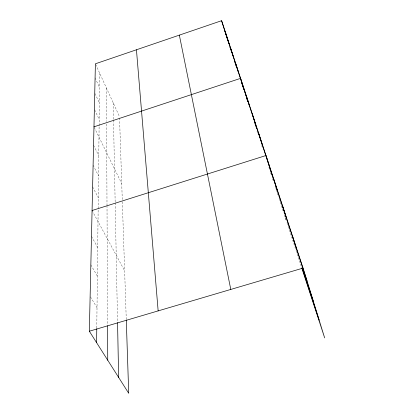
<?xml version="1.0" encoding="UTF-8"?>
<svg xmlns="http://www.w3.org/2000/svg" width="414" height="414" viewBox="0 0 414 414"><rect width="100%" height="100%" fill="white"/><g stroke="black" fill="none" stroke-linecap="round" stroke-linejoin="round"><path stroke-width="0.31" stroke-dasharray="2.07 1.55" d="M96.778 328.054L98.149 209.282M98.159 208.635L99.112 126.311M99.117 125.68L99.722 73.278M90.454 296.843L97.011 307.7M90.842 264.856L97.378 276.148M91.484 236.399L97.709 247.551M92.074 210.514L124.645 270.839M92.607 186.874L98.284 197.695M93.098 165.196L98.537 175.836M93.554 145.252L98.77 155.7M94.247 127.403L121.737 183.63M94.635 109.834L99.189 119.341M95.013 93.59L99.381 102.874M95.08 77.889L99.557 87.556M95.655 64.356L119.506 116.639M254.082 122.208L254.672 123.998M257.022 131.181L257.803 133.577M261.746 145.614L262.336 147.431M268.909 167.52L269.711 169.968M270.513 172.415L271.113 174.253M272.515 178.532L273.307 180.954M275.093 186.414L275.89 188.841M276.086 189.446L278.467 196.722M279.062 198.539L283.626 212.496M284.423 214.923L286.209 220.383M287.005 222.825L290.219 232.632M290.416 233.248L301.635 267.527M285.463 217.94L286.224 220.377M119.548 117.897L122.316 201.054M122.337 201.701L126.26 319.354M113.172 102.765L113.508 119.501M113.519 120.138L115.154 202.146M115.17 202.793L117.545 322.03M106.45 88.027L106.61 121.416M106.621 123.993L107.003 204.93M107.009 205.561L107.573 325.187"/><path stroke-width="0.62" d="M96.607 342.683L96.767 328.69M126.28 320.001L128.723 393.3L89.336 331.221L95.401 63.797L221.599 20.7L303.048 268.091L324.664 337.912L301.837 268.137M93.973 126.834L240.581 78.355L247.888 101.673M92.074 210.514L265.985 155.519L269.561 166.977L262.678 146.08M89.336 331.221L303.048 268.091M224.776 30.807L238.474 72.471L235.281 62.255M238.676 73.076L249.694 106.595L246.154 95.277M249.89 107.195L262.476 145.464L258.786 133.644M286.711 219.151L296.036 247.51M296.233 248.115L307.053 281.013M229.915 47.139L230.919 50.187M234.515 61.153L236.29 66.556M241.59 82.702L243.742 89.258M246.873 98.811L247.463 100.602M255.179 124.102L256.582 128.387M302.494 268.256L313.165 300.771M302.003 267.765L319.147 320.089M230.375 47.367L233.698 57.944M225.827 33.55L229.077 43.889M221.599 20.7L228.005 41.084M273.892 179.526L277.727 191.837M271.061 171.779L269.752 167.582L286.509 218.545L282.612 206.012M271.807 174.18L272.743 177.176M252.198 113.643L255.816 125.209M292.274 235.364L296.046 247.505M179.345 35.128L230.789 289.438M136.444 49.783L158.148 310.893M117.555 322.661L118.647 377.418M107.578 325.823L107.738 360.232"/></g></svg>
